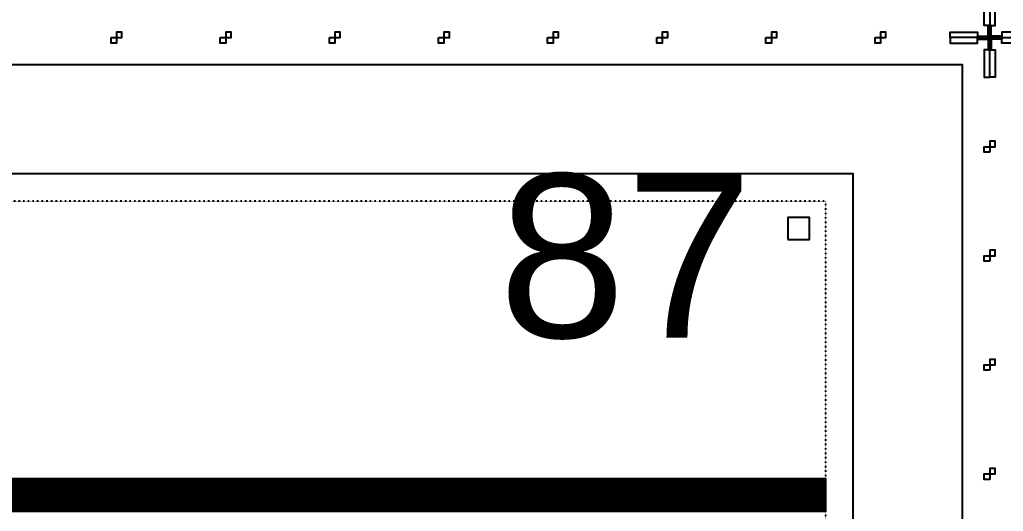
# Model space of a CAD drawing. Extents: x -50000 to 50000, y -50000 to 50000.
# Drawn here: x 18045 to 21650, y -16137 to -14334 of the extents above; entities that cross this region are included whole.
import ezdxf

# ---------------------------------------------------------------- set-up
doc = ezdxf.new("R2010")
doc.units = 0
doc.linetypes.add('DOT', pattern=[0.2, 0, -0.2])
doc.layers.get('0').update_dxf_attribs({"linetype": 'CONTINUOUS'})
for name, color, linetype in [('BASEMETAL', 4, 'CONTINUOUS'), ('DICEGRID', 3, 'CONTINUOUS'), ('FRAME', 8, 'CONTINUOUS'), ('MARKERS', 2, 'CONTINUOUS')]:
    doc.layers.add(name, color=color, linetype=linetype)
doc.styles.get("Standard").update_dxf_attribs({"font": 'arial.ttf'})

# ---------------------------------------------------------------- blocks, each defined once
blk = doc.blocks.new('DICINGBORDER')
for points in [[(0, 7200), (45, 7200), (45, 7195), (0, 7195)], [(0, 7195), (5, 7195), (5, 7155), (0, 7155)], [(45, 7200), (145, 7200), (145, 7180), (45, 7180)], [(3980, 7200), (4000, 7200), (4000, 7180), (3980, 7180)], [(4380, 7200), (4400, 7200), (4400, 7180), (4380, 7180)], [(4780, 7200), (4800, 7200), (4800, 7180), (4780, 7180)], [(5180, 7200), (5200, 7200), (5200, 7180), (5180, 7180)], [(5580, 7200), (5600, 7200), (5600, 7180), (5580, 7180)], [(5980, 7200), (6000, 7200), (6000, 7180), (5980, 7180)], [(6380, 7200), (6400, 7200), (6400, 7180), (6380, 7180)], [(6780, 7200), (6800, 7200), (6800, 7180), (6780, 7180)], [(7155, 7200), (7055, 7200), (7055, 7180), (7155, 7180)], [(7200, 7200), (7155, 7200), (7155, 7195), (7200, 7195)], [(7200, 7195), (7195, 7195), (7195, 7155), (7200, 7155)], [(0, 7155), (20, 7155), (20, 7055), (0, 7055)], [(7200, 7155), (7180, 7155), (7180, 7055), (7200, 7055)], [(0, 6800), (20, 6800), (20, 6820), (0, 6820)], [(7200, 6780), (7180, 6780), (7180, 6800), (7200, 6800)], [(0, 6400), (20, 6400), (20, 6420), (0, 6420)], [(7200, 6380), (7180, 6380), (7180, 6400), (7200, 6400)], [(0, 6000), (20, 6000), (20, 6020), (0, 6020)], [(7200, 5980), (7180, 5980), (7180, 6000), (7200, 6000)], [(0, 5600), (20, 5600), (20, 5620), (0, 5620)], [(7200, 5580), (7180, 5580), (7180, 5600), (7200, 5600)], [(0, 45), (20, 45), (20, 145), (0, 145)], [(7200, 45), (7180, 45), (7180, 145), (7200, 145)], [(0, 5), (5, 5), (5, 45), (0, 45)], [(7200, 5), (7195, 5), (7195, 45), (7200, 45)], [(0, 0), (45, 0), (45, 5), (0, 5)], [(45, 0), (145, 0), (145, 20), (45, 20)], [(4000, 0), (4020, 0), (4020, 20), (4000, 20)], [(4400, 0), (4420, 0), (4420, 20), (4400, 20)], [(4800, 0), (4820, 0), (4820, 20), (4800, 20)], [(5200, 0), (5220, 0), (5220, 20), (5200, 20)], [(5600, 0), (5620, 0), (5620, 20), (5600, 20)], [(6000, 0), (6020, 0), (6020, 20), (6000, 20)], [(6400, 0), (6420, 0), (6420, 20), (6400, 20)], [(6800, 0), (6820, 0), (6820, 20), (6800, 20)], [(7155, 0), (7055, 0), (7055, 20), (7155, 20)], [(7200, 0), (7155, 0), (7155, 5), (7200, 5)]]:
    blk.add_lwpolyline(points, close=True)
blk = doc.blocks.new('CHIP_JARRAY')
for points in [[(500, 5478), (6500, 5478), (6500, 5482.3), (500, 5482.3)], [(500, 5475), (6500, 5475), (6500, 5477), (500, 5477)], [(500, 5472), (6500, 5472), (6500, 5474.4), (500, 5474.4)], [(500, 5469), (6500, 5469), (6500, 5471), (500, 5471)], [(500, 5464), (6500, 5464), (6500, 5468.3), (500, 5468.3)], [(500, 5461), (6500, 5461), (6500, 5463), (500, 5463)], [(500, 5458), (6500, 5458), (6500, 5460.4), (500, 5460.4)], [(500, 5455), (6500, 5455), (6500, 5457), (500, 5457)], [(500, 5450), (6500, 5450), (6500, 5454.3), (500, 5454.3)], [(500, 5447), (6500, 5447), (6500, 5449), (500, 5449)], [(500, 5444), (6500, 5444), (6500, 5446.4), (500, 5446.4)], [(500, 5441), (6500, 5441), (6500, 5443), (500, 5443)], [(500, 5436), (6500, 5436), (6500, 5440.3), (500, 5440.3)], [(500, 5433), (6500, 5433), (6500, 5435), (500, 5435)], [(500, 5430), (6500, 5430), (6500, 5432.4), (500, 5432.4)], [(500, 5427), (6500, 5427), (6500, 5429), (500, 5429)], [(500, 5422), (6500, 5422), (6500, 5426.3), (500, 5426.3)], [(500, 5419), (6500, 5419), (6500, 5421), (500, 5421)], [(500, 5416), (6500, 5416), (6500, 5418.4), (500, 5418.4)], [(500, 5413), (6500, 5413), (6500, 5415), (500, 5415)], [(500, 5408), (6500, 5408), (6500, 5412.3), (500, 5412.3)], [(500, 5405), (6500, 5405), (6500, 5407), (500, 5407)], [(500, 5402), (6500, 5402), (6500, 5404.4), (500, 5404.4)], [(500, 5399), (6500, 5399), (6500, 5401), (500, 5401)], [(500, 5394), (6500, 5394), (6500, 5398.3), (500, 5398.3)], [(500, 5391), (6500, 5391), (6500, 5393), (500, 5393)], [(500, 5388), (6500, 5388), (6500, 5390.4), (500, 5390.4)], [(500, 5385), (6500, 5385), (6500, 5387), (500, 5387)], [(500, 5380), (6500, 5380), (6500, 5384.3), (500, 5384.3)], [(500, 5377), (6500, 5377), (6500, 5379), (500, 5379)], [(500, 5374), (6500, 5374), (6500, 5376.4), (500, 5376.4)], [(500, 5371), (6500, 5371), (6500, 5373), (500, 5373)], [(500, 5366), (6500, 5366), (6500, 5370.3), (500, 5370.3)], [(500, 5363), (6500, 5363), (6500, 5365), (500, 5365)]]:
    blk.add_lwpolyline(points, close=True)
at = {"layer": 'DICEGRID'}
blk.add_lwpolyline([(400, 400), (6600, 400), (6600, 6600), (400, 6600)], close=True, dxfattribs=at)
at = {"layer": 'FRAME'}
blk.add_lwpolyline([(0, 0), (7000, 0), (7000, 7000), (0, 7000)], close=True, dxfattribs=at)
at = {"layer": 'FRAME', "linetype": 'DOT'}
blk.add_lwpolyline([(500, 500), (6500, 500), (6500, 6500), (500, 6500)], close=True, dxfattribs=at)
at = {"layer": 'MARKERS'}
blk.add_lwpolyline([(6360, 6360), (6440, 6360), (6440, 6440), (6360, 6440)], close=True, dxfattribs=at)

msp = doc.modelspace()

# ---------------------------------------------------------------- linework, layer by layer
at = {"layer": 'FRAME'}
for radius in [50000, 49500]:
    msp.add_circle((0, 0), radius, dxfattribs=at)

# ---------------------------------------------------------------- block references
at = {"layer": 'BASEMETAL'}
msp.add_blockref('CHIP_JARRAY', (14500, -21500), dxfattribs=at)
at = {"layer": 'MARKERS'}
for p in [(14400, -14400), (21600, -14400), (14400, -21600), (21600, -21600)]:
    msp.add_blockref('DICINGBORDER', p, dxfattribs=at)

# ---------------------------------------------------------------- texts
msp.add_text('87', height=600, dxfattribs=at).set_placement((19800, -15500))

doc.saveas('drawing.dxf')
